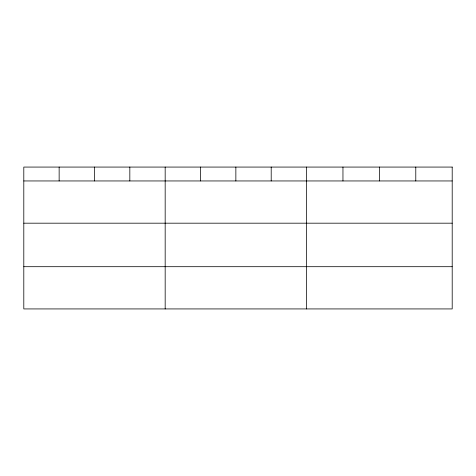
<?xml version="1.0" encoding="UTF-8"?>
<svg xmlns="http://www.w3.org/2000/svg" width="476" height="476" viewBox="0 0 476 476"><rect width="100%" height="100%" fill="white"/><g stroke="black" fill="none" stroke-linecap="round" stroke-linejoin="round"><path stroke-width="0.71" d="M23.8 180.951L452.2 180.951M23.8 223.185L452.2 223.185M23.8 266.697L452.2 266.697M415.786 167.07L415.786 180.951M379.372 167.07L379.372 180.951M342.958 167.07L342.958 180.951M306.544 167.07L306.544 308.93M271.201 167.07L271.201 180.951M235.858 167.07L235.858 180.951M200.515 167.07L200.515 180.951M165.172 167.07L165.172 308.93M129.829 167.07L129.829 180.951M94.486 167.07L94.486 180.951M59.143 167.07L59.143 180.951M452.2 167.07L23.8 167.07L23.8 308.93L452.2 308.93L452.2 167.07"/></g></svg>
